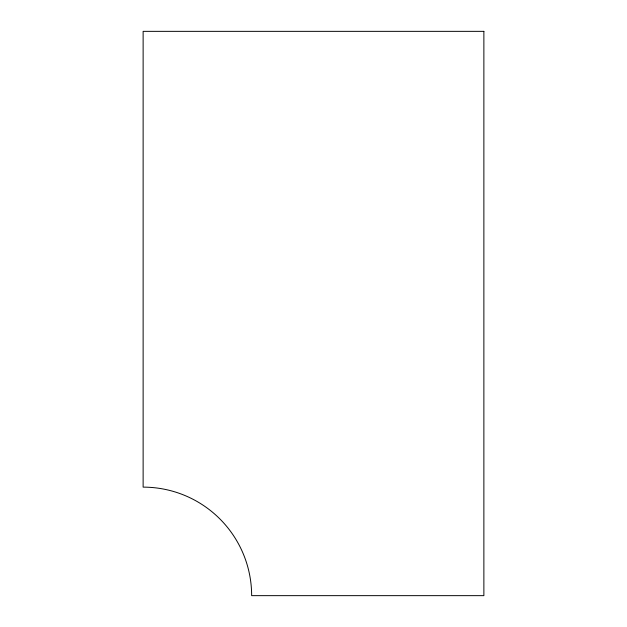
<?xml version="1.0" encoding="UTF-8"?>
<svg xmlns="http://www.w3.org/2000/svg" width="627" height="627" viewBox="0 0 627 627"><rect width="100%" height="100%" fill="white"/><g stroke="black" fill="none" stroke-linecap="round" stroke-linejoin="round"><path stroke-width="0.94" d="M483.872 31.35L143.128 31.35L143.128 487.132A108.518 108.518 0 0 1 251.646 595.65L483.872 595.65L483.872 31.35"/></g></svg>
